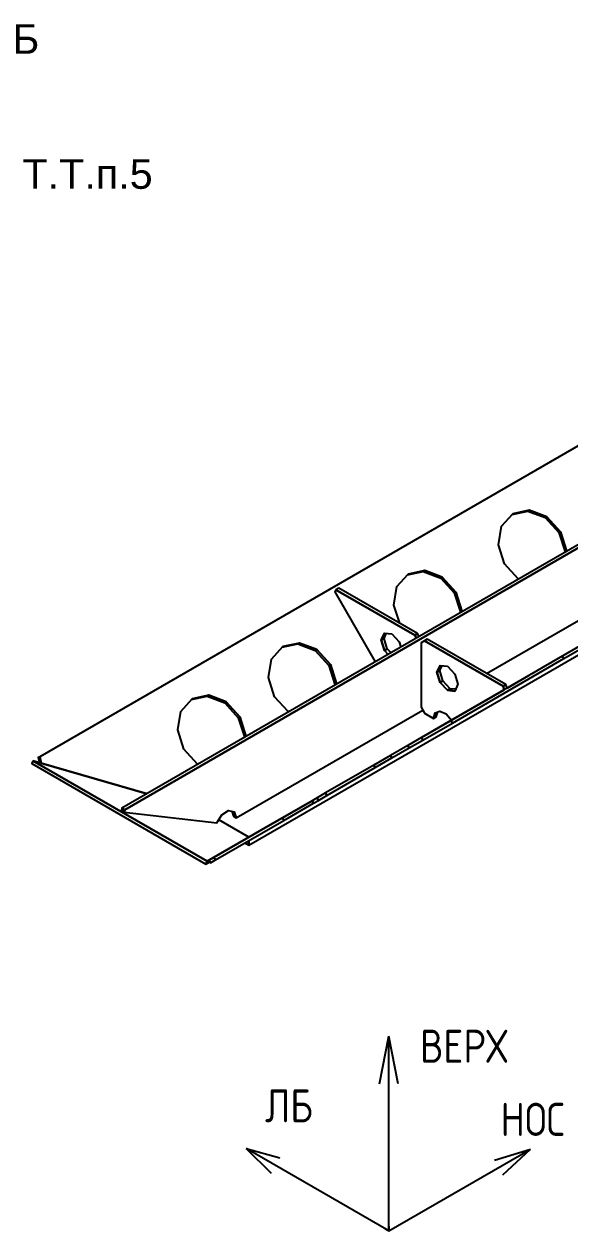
# Model space of a CAD drawing. Header units: millimetres. Extents: x -251843 to -243433, y -86292 to -80352.
# Drawn here: x -246823 to -246269, y -82824 to -81600 of the extents above; entities that cross this region are included whole.
import ezdxf
from ezdxf.enums import TextEntityAlignment as Align

# ---------------------------------------------------------------- set-up
doc = ezdxf.new("R2010")
doc.units = ezdxf.units.MM
for name, color, linetype in [('$posit', 7, 'Continuous'), ('Format', 7, 'Continuous'), ('pen_035', 1, 'Continuous')]:
    doc.layers.add(name, color=color, linetype=linetype)
doc.styles.add('3.5', font='txt.shx', dxfattribs={"height": 3.5})
doc.styles.add('style5', font='arial.ttf', dxfattribs={"height": 3})

msp = doc.modelspace()

# ---------------------------------------------------------------- linework, layer by layer
at = {"layer": '$posit', "color": 0, "linetype": 'Continuous'}
for p, q in [((-246462.1, -82674.4), (-246452.8, -82626.2)), ((-246452.8, -82823.7), (-246452.8, -82626.2)), ((-246443.4, -82674.4), (-246452.8, -82626.2)), ((-246452.8, -82823.7), (-246597.4, -82740.2)), ((-246597.4, -82740.2), (-246563.2, -82749.7)), ((-246597.4, -82740.2), (-246572, -82765.1)), ((-246452.8, -82823.7), (-246309.1, -82740.7)), ((-246345.7, -82752.1), (-246309.1, -82740.7)), ((-246337.2, -82766.8), (-246309.1, -82740.7))]:
    msp.add_line(p, q, dxfattribs=at)
at = {"layer": 'pen_035', "color": 0, "linetype": 'Continuous'}
for p, q in [((-246310.2, -82092.7), (-246327, -82096.2)), ((-246310.2, -82092.7), (-246327, -82096.2)), ((-246416.3, -82153.9), (-246433.1, -82157.4)), ((-246416.3, -82153.9), (-246433.1, -82157.4)), ((-246353.7, -82258.2), (-246176.5, -82155.9)), ((-246353.7, -82258.2), (-246176.5, -82155.9)), ((-246426.5, -82219.4), (-246424.7, -82222.5)), ((-246426.5, -82219.4), (-246424.7, -82222.5)), ((-246543.5, -82227.4), (-246560.4, -82230.9)), ((-246543.5, -82227.4), (-246560.4, -82230.9)), ((-246457.3, -82234.8), (-246453.3, -82239)), ((-246457.3, -82234.8), (-246453.3, -82239)), ((-246332.8, -82273.1), (-246310.7, -82260.3)), ((-246310.7, -82260.3), (-246332.8, -82273.1)), ((-246332.8, -82273.1), (-246310.7, -82260.3)), ((-246310.7, -82260.3), (-246332.8, -82273.1)), ((-246307.7, -82258.6), (-246307.7, -82258.6)), ((-246307.7, -82258.6), (-246307.7, -82258.6)), ((-246296.2, -82251.9), (-246296.2, -82251.9)), ((-246296.2, -82251.9), (-246296.2, -82251.9)), ((-246336.7, -82271.3), (-246335.7, -82274.7)), ((-246336.7, -82271.3), (-246335.7, -82274.7)), ((-246635.5, -82280.4), (-246652.3, -82284)), ((-246635.5, -82280.4), (-246652.3, -82284)), ((-246419.7, -82323.3), (-246335.7, -82274.7)), ((-246335.7, -82274.7), (-246419.7, -82323.3)), ((-246419.7, -82323.3), (-246335.7, -82274.7)), ((-246335.7, -82274.7), (-246419.7, -82323.3)), ((-246393.3, -82275.3), (-246385.8, -82276.1)), ((-246393.3, -82275.3), (-246385.8, -82276.1)), ((-246805.4, -82349.3), (-246814, -82346.8)), ((-246805.4, -82349.3), (-246814, -82346.8)), ((-246698, -82380.3), (-246805.4, -82349.3)), ((-246698, -82380.3), (-246805.4, -82349.3)), ((-246581.8, -82416.8), (-246530.6, -82387.3)), ((-246530.6, -82387.3), (-246581.8, -82416.8)), ((-246581.8, -82416.8), (-246530.6, -82387.3)), ((-246530.6, -82387.3), (-246581.8, -82416.8)), ((-246607.5, -82404.7), (-246609.7, -82398.6)), ((-246607.5, -82404.7), (-246609.7, -82398.6)), ((-246584.2, -82418.2), (-246584.2, -82418.2)), ((-246584.2, -82418.2), (-246584.2, -82418.2)), ((-246594.8, -82427.8), (-246594.8, -82432.5)), ((-246594.8, -82427.8), (-246594.8, -82432.5)), ((-246452.8, -82819), (-246452.8, -82823.7))]:
    msp.add_line(p, q, dxfattribs=at)
for points in [[(-245729.3, -81821, 0), (-245702.5, -81712.5, 0), (-245707.4, -81707.9, 0), (-246806.9, -82342.7, 0), (-246805.4, -82349.3, 0), (-246797.1, -82351.7, 0)], [(-245729.3, -81821, 0), (-245702.5, -81712.5, 0), (-245707.4, -81707.9, 0), (-246806.9, -82342.7, 0), (-246805.4, -82349.3, 0), (-246797.1, -82351.7, 0)], [(-246720.7, -82396.6, 0), (-245617.6, -81759.7, 0), (-245620.4, -81758.1, 0), (-246723.5, -82395, 0), (-246720.7, -82396.6, 0)], [(-246720.7, -82396.6, 0), (-245617.6, -81759.7, 0), (-245620.4, -81758.1, 0), (-246723.5, -82395, 0), (-246720.7, -82396.6, 0)], [(-245616.6, -81763.3, 0), (-245617.6, -81759.7, 0), (-246720.7, -82396.6, 0), (-246721.2, -82399, 0), (-246627.2, -82409.8, 0), (-246622.1, -82401.8, 0), (-246615.3, -82397.4, 0), (-246609.7, -82398.6, 0), (-246607.5, -82404.7, 0), (-246418.4, -82295.5, 0)], [(-245616.6, -81763.3, 0), (-245617.6, -81759.7, 0), (-246720.7, -82396.6, 0), (-246721.2, -82399, 0), (-246627.2, -82409.8, 0), (-246622.1, -82401.8, 0), (-246615.3, -82397.4, 0), (-246609.7, -82398.6, 0), (-246607.5, -82404.7, 0), (-246418.4, -82295.5, 0)], [(-246594.8, -82432.5, 0), (-245693.2, -81912, 0), (-245693.2, -81907.3, 0)], [(-246594.8, -82432.5, 0), (-245693.2, -81912, 0), (-245693.2, -81907.3, 0)], [(-246320.9, -82162.5, 0), (-246321.5, -82162.3, 0), (-246335.3, -82147.1, 0), (-246341.5, -82127.6, 0), (-246338.5, -82109, 0), (-246327, -82096.2, 0)], [(-246320.9, -82162.5, 0), (-246321.5, -82162.3, 0), (-246335.3, -82147.1, 0), (-246341.5, -82127.6, 0), (-246338.5, -82109, 0), (-246327, -82096.2, 0)], [(-246327.6, -82096.9, 0), (-246311.7, -82093.5, 0), (-246310.2, -82092.7, 0)], [(-246327.6, -82096.9, 0), (-246311.7, -82093.5, 0), (-246310.2, -82092.7, 0)], [(-246327, -82096.2, 0), (-246310.2, -82092.7, 0), (-246292.5, -82099.4, 0), (-246278.7, -82114.5, 0), (-246272.5, -82134, 0), (-246272.6, -82134.6, 0)], [(-246327, -82096.2, 0), (-246310.2, -82092.7, 0), (-246292.5, -82099.4, 0), (-246278.7, -82114.5, 0), (-246272.5, -82134, 0), (-246272.6, -82134.6, 0)], [(-246292.5, -82099.4, 0), (-246310.2, -82092.7, 0), (-246311.7, -82093.5, 0), (-246294, -82100.2, 0), (-246292.5, -82099.4, 0)], [(-246292.5, -82099.4, 0), (-246310.2, -82092.7, 0), (-246311.7, -82093.5, 0), (-246294, -82100.2, 0), (-246292.5, -82099.4, 0)], [(-246278.7, -82114.5, 0), (-246292.5, -82099.4, 0), (-246294, -82100.2, 0), (-246280.2, -82115.4, 0), (-246278.7, -82114.5, 0)], [(-246278.7, -82114.5, 0), (-246292.5, -82099.4, 0), (-246294, -82100.2, 0), (-246280.2, -82115.4, 0), (-246278.7, -82114.5, 0)], [(-246272.5, -82134, 0), (-246278.7, -82114.5, 0), (-246280.2, -82115.4, 0), (-246274, -82134.9, 0), (-246272.5, -82134, 0)], [(-246272.5, -82134, 0), (-246278.7, -82114.5, 0), (-246280.2, -82115.4, 0), (-246274, -82134.9, 0), (-246272.5, -82134, 0)], [(-246272.6, -82134.6, 0), (-246272.5, -82134, 0), (-246274, -82134.9, 0), (-246274.1, -82135.5, 0)], [(-246272.6, -82134.6, 0), (-246272.5, -82134, 0), (-246274, -82134.9, 0), (-246274.1, -82135.5, 0)], [(-246441.7, -82207.4, 0), (-246447.6, -82188.9, 0), (-246444.5, -82170.2, 0), (-246433.1, -82157.4, 0)], [(-246441.7, -82207.4, 0), (-246447.6, -82188.9, 0), (-246444.5, -82170.2, 0), (-246433.1, -82157.4, 0)], [(-246433.7, -82158.1, 0), (-246417.8, -82154.8, 0), (-246416.3, -82153.9, 0)], [(-246433.7, -82158.1, 0), (-246417.8, -82154.8, 0), (-246416.3, -82153.9, 0)], [(-246433.1, -82157.4, 0), (-246416.3, -82153.9, 0), (-246398.6, -82160.6, 0), (-246384.8, -82175.7, 0), (-246378.6, -82195.2, 0), (-246378.7, -82195.9, 0)], [(-246433.1, -82157.4, 0), (-246416.3, -82153.9, 0), (-246398.6, -82160.6, 0), (-246384.8, -82175.7, 0), (-246378.6, -82195.2, 0), (-246378.7, -82195.9, 0)], [(-246398.6, -82160.6, 0), (-246416.3, -82153.9, 0), (-246417.8, -82154.8, 0), (-246400.1, -82161.5, 0), (-246398.6, -82160.6, 0)], [(-246398.6, -82160.6, 0), (-246416.3, -82153.9, 0), (-246417.8, -82154.8, 0), (-246400.1, -82161.5, 0), (-246398.6, -82160.6, 0)], [(-246384.8, -82175.7, 0), (-246398.6, -82160.6, 0), (-246400.1, -82161.5, 0), (-246386.3, -82176.6, 0), (-246384.8, -82175.7, 0)], [(-246384.8, -82175.7, 0), (-246398.6, -82160.6, 0), (-246400.1, -82161.5, 0), (-246386.3, -82176.6, 0), (-246384.8, -82175.7, 0)], [(-246424.7, -82222.5, 0), (-246426.5, -82219.4, 0), (-246506.4, -82173.3, 0), (-246507.4, -82175.6, 0), (-246466.5, -82246.6, 0)], [(-246424.7, -82222.5, 0), (-246426.5, -82219.4, 0), (-246506.4, -82173.3, 0), (-246507.4, -82175.6, 0), (-246466.5, -82246.6, 0)], [(-246506.4, -82173.3, 0), (-246426.5, -82219.4, 0), (-246423.7, -82217.8, 0), (-246503.6, -82171.6, 0), (-246506.4, -82173.3, 0)], [(-246506.4, -82173.3, 0), (-246426.5, -82219.4, 0), (-246423.7, -82217.8, 0), (-246503.6, -82171.6, 0), (-246506.4, -82173.3, 0)], [(-246378.6, -82195.2, 0), (-246384.8, -82175.7, 0), (-246386.3, -82176.6, 0), (-246380.1, -82196.1, 0), (-246378.6, -82195.2, 0)], [(-246378.6, -82195.2, 0), (-246384.8, -82175.7, 0), (-246386.3, -82176.6, 0), (-246380.1, -82196.1, 0), (-246378.6, -82195.2, 0)], [(-246378.7, -82195.9, 0), (-246378.6, -82195.2, 0), (-246380.1, -82196.1, 0), (-246380.2, -82196.7, 0)], [(-246378.7, -82195.9, 0), (-246378.6, -82195.2, 0), (-246380.1, -82196.1, 0), (-246380.2, -82196.7, 0)], [(-246275.1, -82243.2, 0), (-246222.6, -82212.9, 0), (-246224.1, -82210.3, 0), (-246296.2, -82251.9, 0)], [(-246275.1, -82243.2, 0), (-246222.6, -82212.9, 0), (-246224.1, -82210.3, 0), (-246296.2, -82251.9, 0)], [(-246453.3, -82239, 0), (-246457.3, -82234.8, 0), (-246460.4, -82224.3, 0), (-246457.3, -82217.4, 0), (-246449.8, -82218.2, 0)], [(-246457.3, -82217.4, 0), (-246460.4, -82224.3, 0), (-246457.6, -82222.7, 0), (-246455.3, -82217.6, 0)], [(-246453.3, -82239, 0), (-246457.3, -82234.8, 0), (-246460.4, -82224.3, 0), (-246457.3, -82217.4, 0), (-246449.8, -82218.2, 0)], [(-246457.3, -82217.4, 0), (-246460.4, -82224.3, 0), (-246457.6, -82222.7, 0), (-246455.3, -82217.6, 0)], [(-246460.4, -82224.3, 0), (-246457.3, -82234.8, 0), (-246454.5, -82233.1, 0), (-246457.6, -82222.7, 0), (-246460.4, -82224.3, 0)], [(-246460.4, -82224.3, 0), (-246457.3, -82234.8, 0), (-246454.5, -82233.1, 0), (-246457.6, -82222.7, 0), (-246460.4, -82224.3, 0)], [(-246449.8, -82218.2, 0), (-246442.3, -82226.1, 0), (-246440.7, -82231.7, 0)], [(-246449.8, -82218.2, 0), (-246442.3, -82226.1, 0), (-246440.7, -82231.7, 0)], [(-246421.9, -82220.8, 0), (-246423.7, -82217.8, 0), (-246426.5, -82219.4, 0)], [(-246421.9, -82220.8, 0), (-246423.7, -82217.8, 0), (-246426.5, -82219.4, 0)], [(-246416.6, -82225.1, 0), (-246336.7, -82271.3, 0), (-246333.9, -82269.6, 0), (-246413.8, -82223.5, 0), (-246416.6, -82225.1, 0)], [(-246416.6, -82225.1, 0), (-246336.7, -82271.3, 0), (-246333.9, -82269.6, 0), (-246413.8, -82223.5, 0), (-246416.6, -82225.1, 0)], [(-246554.2, -82297.2, 0), (-246554.8, -82297, 0), (-246568.6, -82281.9, 0), (-246574.8, -82262.4, 0), (-246571.8, -82243.7, 0), (-246560.4, -82230.9, 0)], [(-246554.2, -82297.2, 0), (-246554.8, -82297, 0), (-246568.6, -82281.9, 0), (-246574.8, -82262.4, 0), (-246571.8, -82243.7, 0), (-246560.4, -82230.9, 0)], [(-246561, -82231.6, 0), (-246545, -82228.2, 0), (-246543.5, -82227.4, 0)], [(-246561, -82231.6, 0), (-246545, -82228.2, 0), (-246543.5, -82227.4, 0)], [(-246560.4, -82230.9, 0), (-246543.5, -82227.4, 0), (-246525.9, -82234.1, 0), (-246512.1, -82249.2, 0), (-246505.9, -82268.7, 0), (-246506, -82269.4, 0)], [(-246560.4, -82230.9, 0), (-246543.5, -82227.4, 0), (-246525.9, -82234.1, 0), (-246512.1, -82249.2, 0), (-246505.9, -82268.7, 0), (-246506, -82269.4, 0)], [(-246525.9, -82234.1, 0), (-246543.5, -82227.4, 0), (-246545, -82228.2, 0), (-246527.4, -82234.9, 0), (-246525.9, -82234.1, 0)], [(-246525.9, -82234.1, 0), (-246543.5, -82227.4, 0), (-246545, -82228.2, 0), (-246527.4, -82234.9, 0), (-246525.9, -82234.1, 0)], [(-246512.1, -82249.2, 0), (-246525.9, -82234.1, 0), (-246527.4, -82234.9, 0), (-246513.6, -82250.1, 0), (-246512.1, -82249.2, 0)], [(-246512.1, -82249.2, 0), (-246525.9, -82234.1, 0), (-246527.4, -82234.9, 0), (-246513.6, -82250.1, 0), (-246512.1, -82249.2, 0)], [(-246450.5, -82237.3, 0), (-246454.5, -82233.1, 0), (-246457.3, -82234.8, 0)], [(-246450.5, -82237.3, 0), (-246454.5, -82233.1, 0), (-246457.3, -82234.8, 0)], [(-246335.7, -82274.7, 0), (-246336.7, -82271.3, 0), (-246416.6, -82225.1, 0), (-246420.1, -82227.2, 0), (-246420.1, -82292.5, 0), (-246416.6, -82298.6, 0), (-246407.4, -82303.9, 0), (-246405.6, -82298.1, 0), (-246400.9, -82296.4, 0), (-246394.7, -82299.2, 0), (-246389.3, -82305.7, 0), (-246335.7, -82274.7, 0)], [(-246335.7, -82274.7, 0), (-246336.7, -82271.3, 0), (-246416.6, -82225.1, 0), (-246420.1, -82227.2, 0), (-246420.1, -82292.5, 0), (-246416.6, -82298.6, 0), (-246407.4, -82303.9, 0), (-246405.6, -82298.1, 0), (-246400.9, -82296.4, 0), (-246394.7, -82299.2, 0), (-246389.3, -82305.7, 0), (-246335.7, -82274.7, 0)], [(-246505.9, -82268.7, 0), (-246512.1, -82249.2, 0), (-246513.6, -82250.1, 0), (-246507.4, -82269.6, 0), (-246505.9, -82268.7, 0)], [(-246505.9, -82268.7, 0), (-246512.1, -82249.2, 0), (-246513.6, -82250.1, 0), (-246507.4, -82269.6, 0), (-246505.9, -82268.7, 0)], [(-246389.7, -82306, 0), (-246388.2, -82308.6, 0), (-246275.1, -82243.2, 0), (-246276.6, -82240.6, 0), (-246389.7, -82306, 0)], [(-246389.7, -82306, 0), (-246388.2, -82308.6, 0), (-246275.1, -82243.2, 0), (-246276.6, -82240.6, 0), (-246389.7, -82306, 0)], [(-246393.3, -82250.8, 0), (-246385.8, -82258.8, 0), (-246382.7, -82269.2, 0), (-246385.8, -82276.1, 0), (-246393.3, -82275.3, 0), (-246400.8, -82267.4, 0), (-246403.9, -82257, 0), (-246400.8, -82250.1, 0), (-246393.3, -82250.8, 0)], [(-246400.8, -82250.1, 0), (-246403.9, -82257, 0), (-246401.1, -82255.3, 0), (-246398.8, -82250.3, 0)], [(-246393.3, -82250.8, 0), (-246385.8, -82258.8, 0), (-246382.7, -82269.2, 0), (-246385.8, -82276.1, 0), (-246393.3, -82275.3, 0), (-246400.8, -82267.4, 0), (-246403.9, -82257, 0), (-246400.8, -82250.1, 0), (-246393.3, -82250.8, 0)], [(-246400.8, -82250.1, 0), (-246403.9, -82257, 0), (-246401.1, -82255.3, 0), (-246398.8, -82250.3, 0)], [(-246403.9, -82257, 0), (-246400.8, -82267.4, 0), (-246397.9, -82265.8, 0), (-246401.1, -82255.3, 0), (-246403.9, -82257, 0)], [(-246403.9, -82257, 0), (-246400.8, -82267.4, 0), (-246397.9, -82265.8, 0), (-246401.1, -82255.3, 0), (-246403.9, -82257, 0)], [(-246307.7, -82258.6, 0), (-246307.7, -82258.6, 0), (-246310.7, -82260.3, 0)], [(-246307.7, -82258.6, 0), (-246307.7, -82258.6, 0), (-246310.7, -82260.3, 0)], [(-246296.2, -82251.9, 0), (-246296.2, -82251.9, 0), (-246307.7, -82258.6, 0)], [(-246296.2, -82251.9, 0), (-246296.2, -82251.9, 0), (-246307.7, -82258.6, 0)], [(-246506, -82269.4, 0), (-246505.9, -82268.7, 0), (-246507.4, -82269.6, 0), (-246507.5, -82270.2, 0)], [(-246506, -82269.4, 0), (-246505.9, -82268.7, 0), (-246507.4, -82269.6, 0), (-246507.5, -82270.2, 0)], [(-246400.8, -82267.4, 0), (-246393.3, -82275.3, 0), (-246390.4, -82273.7, 0), (-246397.9, -82265.8, 0), (-246400.8, -82267.4, 0)], [(-246400.8, -82267.4, 0), (-246393.3, -82275.3, 0), (-246390.4, -82273.7, 0), (-246397.9, -82265.8, 0), (-246400.8, -82267.4, 0)], [(-246384.9, -82274.2, 0), (-246390.4, -82273.7, 0), (-246393.3, -82275.3, 0)], [(-246384.9, -82274.2, 0), (-246390.4, -82273.7, 0), (-246393.3, -82275.3, 0)], [(-246332.8, -82273.1, 0), (-246333.9, -82269.6, 0), (-246336.7, -82271.3, 0)], [(-246332.8, -82273.1, 0), (-246333.9, -82269.6, 0), (-246336.7, -82271.3, 0)], [(-246646.2, -82350.3, 0), (-246646.8, -82350.1, 0), (-246660.6, -82334.9, 0), (-246666.8, -82315.4, 0), (-246663.7, -82296.8, 0), (-246652.3, -82284, 0)], [(-246646.2, -82350.3, 0), (-246646.8, -82350.1, 0), (-246660.6, -82334.9, 0), (-246666.8, -82315.4, 0), (-246663.7, -82296.8, 0), (-246652.3, -82284, 0)], [(-246652.9, -82284.6, 0), (-246637, -82281.3, 0), (-246635.5, -82280.4, 0)], [(-246652.9, -82284.6, 0), (-246637, -82281.3, 0), (-246635.5, -82280.4, 0)], [(-246652.3, -82284, 0), (-246635.5, -82280.4, 0), (-246617.8, -82287.1, 0), (-246604, -82302.3, 0), (-246597.8, -82321.8, 0), (-246597.9, -82322.4, 0)], [(-246652.3, -82284, 0), (-246635.5, -82280.4, 0), (-246617.8, -82287.1, 0), (-246604, -82302.3, 0), (-246597.8, -82321.8, 0), (-246597.9, -82322.4, 0)], [(-246617.8, -82287.1, 0), (-246635.5, -82280.4, 0), (-246637, -82281.3, 0), (-246619.3, -82288, 0), (-246617.8, -82287.1, 0)], [(-246617.8, -82287.1, 0), (-246635.5, -82280.4, 0), (-246637, -82281.3, 0), (-246619.3, -82288, 0), (-246617.8, -82287.1, 0)], [(-246604, -82302.3, 0), (-246617.8, -82287.1, 0), (-246619.3, -82288, 0), (-246605.5, -82303.1, 0), (-246604, -82302.3, 0)], [(-246604, -82302.3, 0), (-246617.8, -82287.1, 0), (-246619.3, -82288, 0), (-246605.5, -82303.1, 0), (-246604, -82302.3, 0)], [(-246405.6, -82298.1, 0), (-246407.4, -82303.9, 0), (-246404.6, -82302.3, 0), (-246403, -82297.2, 0)], [(-246405.6, -82298.1, 0), (-246407.4, -82303.9, 0), (-246404.6, -82302.3, 0), (-246403, -82297.2, 0)], [(-246597.8, -82321.8, 0), (-246604, -82302.3, 0), (-246605.5, -82303.1, 0), (-246599.3, -82322.7, 0), (-246597.8, -82321.8, 0)], [(-246597.8, -82321.8, 0), (-246604, -82302.3, 0), (-246605.5, -82303.1, 0), (-246599.3, -82322.7, 0), (-246597.8, -82321.8, 0)], [(-246419.7, -82323.3, 0), (-246418.2, -82325.9, 0), (-246388.2, -82308.6, 0), (-246389.7, -82306, 0), (-246419.7, -82323.3, 0)], [(-246419.7, -82323.3, 0), (-246418.2, -82325.9, 0), (-246388.2, -82308.6, 0), (-246389.7, -82306, 0), (-246419.7, -82323.3, 0)], [(-246597.9, -82322.4, 0), (-246597.8, -82321.8, 0), (-246599.3, -82322.7, 0), (-246599.4, -82323.3, 0)], [(-246597.9, -82322.4, 0), (-246597.8, -82321.8, 0), (-246599.3, -82322.7, 0), (-246599.4, -82323.3, 0)], [(-246451.2, -82341.4, 0), (-246449.7, -82344, 0), (-246432, -82333.8, 0), (-246433.5, -82331.2, 0), (-246451.2, -82341.4, 0)], [(-246451.2, -82341.4, 0), (-246449.7, -82344, 0), (-246432, -82333.8, 0), (-246433.5, -82331.2, 0), (-246451.2, -82341.4, 0)], [(-246433.5, -82331.2, 0), (-246432, -82333.8, 0), (-246418.2, -82325.9, 0), (-246419.7, -82323.3, 0), (-246433.5, -82331.2, 0)], [(-246433.5, -82331.2, 0), (-246432, -82333.8, 0), (-246418.2, -82325.9, 0), (-246419.7, -82323.3, 0), (-246433.5, -82331.2, 0)], [(-246814, -82346.8, 0), (-246815.1, -82349.5, 0), (-246638.3, -82451.6, 0), (-246637.2, -82448.8, 0), (-246814, -82346.8, 0)], [(-246814, -82346.8, 0), (-246815.1, -82349.5, 0), (-246638.3, -82451.6, 0), (-246637.2, -82448.8, 0), (-246814, -82346.8, 0)], [(-246814, -82346.8, 0), (-246637.2, -82448.8, 0), (-246594.8, -82424.3, 0), (-246625.3, -82406.8, 0)], [(-246814, -82346.8, 0), (-246637.2, -82448.8, 0), (-246594.8, -82424.3, 0), (-246625.3, -82406.8, 0)], [(-246805.4, -82349.3, 0), (-246806.9, -82342.7, 0), (-246808.4, -82343.6, 0), (-246807.2, -82348.7, 0)], [(-246805.4, -82349.3, 0), (-246806.9, -82342.7, 0), (-246808.4, -82343.6, 0), (-246807.2, -82348.7, 0)], [(-246468, -82351.2, 0), (-246466.5, -82353.7, 0), (-246449.7, -82344, 0), (-246451.2, -82341.4, 0), (-246468, -82351.2, 0)], [(-246468, -82351.2, 0), (-246466.5, -82353.7, 0), (-246449.7, -82344, 0), (-246451.2, -82341.4, 0), (-246468, -82351.2, 0)], [(-246805.4, -82349.3, 0), (-246805.4, -82349.3, 0), (-246698, -82380.3, 0)], [(-246805.4, -82349.3, 0), (-246805.4, -82349.3, 0), (-246698, -82380.3, 0)], [(-246517, -82379.4, 0), (-246515.5, -82382, 0), (-246466.5, -82353.7, 0), (-246468, -82351.2, 0), (-246517, -82379.4, 0)], [(-246517, -82379.4, 0), (-246515.5, -82382, 0), (-246466.5, -82353.7, 0), (-246468, -82351.2, 0), (-246517, -82379.4, 0)], [(-246525.5, -82384.4, 0), (-246524, -82387, 0), (-246515.5, -82382, 0), (-246517, -82379.4, 0), (-246525.5, -82384.4, 0)], [(-246525.5, -82384.4, 0), (-246524, -82387, 0), (-246515.5, -82382, 0), (-246517, -82379.4, 0), (-246525.5, -82384.4, 0)], [(-246721.2, -82399, 0), (-246720.7, -82396.6, 0), (-246723.5, -82395, 0), (-246724, -82397.3, 0), (-246721.2, -82399, 0)], [(-246721.2, -82399, 0), (-246720.7, -82396.6, 0), (-246723.5, -82395, 0), (-246724, -82397.3, 0), (-246721.2, -82399, 0)], [(-246560.7, -82404.7, 0), (-246559.2, -82407.3, 0), (-246529.1, -82389.9, 0), (-246530.6, -82387.3, 0), (-246560.7, -82404.7, 0)], [(-246560.7, -82404.7, 0), (-246559.2, -82407.3, 0), (-246529.1, -82389.9, 0), (-246530.6, -82387.3, 0), (-246560.7, -82404.7, 0)], [(-246530.6, -82387.3, 0), (-246529.1, -82389.9, 0), (-246524, -82387, 0), (-246525.5, -82384.4, 0), (-246530.6, -82387.3, 0)], [(-246530.6, -82387.3, 0), (-246529.1, -82389.9, 0), (-246524, -82387, 0), (-246525.5, -82384.4, 0), (-246530.6, -82387.3, 0)], [(-246630.2, -82444.8, 0), (-246628.7, -82447.4, 0), (-246559.2, -82407.3, 0), (-246560.7, -82404.7, 0), (-246630.2, -82444.8, 0)], [(-246630.2, -82444.8, 0), (-246628.7, -82447.4, 0), (-246559.2, -82407.3, 0), (-246560.7, -82404.7, 0), (-246630.2, -82444.8, 0)], [(-246612.1, -82398.1, 0), (-246610.4, -82403.1, 0), (-246607.5, -82404.7, 0)], [(-246612.1, -82398.1, 0), (-246610.4, -82403.1, 0), (-246607.5, -82404.7, 0)], [(-246594.8, -82424.3, 0), (-246594.8, -82424.3, 0), (-246584.2, -82418.2, 0)], [(-246584.2, -82418.2, 0), (-246594.8, -82424.3, 0), (-246594.8, -82424.3, 0)], [(-246594.8, -82424.3, 0), (-246594.8, -82424.3, 0), (-246584.2, -82418.2, 0)], [(-246584.2, -82418.2, 0), (-246594.8, -82424.3, 0), (-246594.8, -82424.3, 0)], [(-246581.8, -82416.8, 0), (-246581.8, -82416.8, 0), (-246584.2, -82418.2, 0)], [(-246581.8, -82416.8, 0), (-246581.8, -82416.8, 0), (-246584.2, -82418.2, 0)], [(-246594.8, -82424.3, 0), (-246594.8, -82424.3, 0), (-246637.2, -82448.8, 0)], [(-246594.8, -82424.3, 0), (-246594.8, -82424.3, 0), (-246637.2, -82448.8, 0)], [(-246598.9, -82430.2, 0), (-246594.8, -82432.5, 0), (-246594.8, -82427.8, 0)], [(-246598.9, -82430.2, 0), (-246594.8, -82432.5, 0), (-246594.8, -82427.8, 0)], [(-246594.8, -82424.3, 0), (-246594.8, -82424.3, 0), (-246594.8, -82424.3, 0)], [(-246594.8, -82424.3, 0), (-246594.8, -82424.3, 0), (-246594.8, -82424.3, 0)], [(-246635.1, -82447.6, 0), (-246633.6, -82450.2, 0), (-246628.7, -82447.4, 0), (-246630.2, -82444.8, 0), (-246635.1, -82447.6, 0)], [(-246635.1, -82447.6, 0), (-246633.6, -82450.2, 0), (-246628.7, -82447.4, 0), (-246630.2, -82444.8, 0), (-246635.1, -82447.6, 0)], [(-246637.2, -82448.8, 0), (-246638.3, -82451.6, 0), (-246634.2, -82449.2, 0)], [(-246637.2, -82448.8, 0), (-246638.3, -82451.6, 0), (-246634.2, -82449.2, 0)], [(-246456.8, -82821.3, 0), (-246452.8, -82823.7, 0), (-246452.8, -82819, 0)]]:
    msp.add_polyline3d(points, dxfattribs=at)

# ---------------------------------------------------------------- texts
at = {"layer": 'Format', "color": 0, "style": '3.5', "width": 0.8}
for s, p in [('ВЕРХ', (-246421, -82653.2)), ('ЛБ', (-246578.3, -82713.6)), ('НОС', (-246339.4, -82727.4))]:
    msp.add_text(s, height=33.6, dxfattribs=at).set_placement(p)
at = {"layer": 'pen_035', "color": 0, "linetype": 'Continuous', "style": 'style5'}
msp.add_text('Пр.Б', height=30, dxfattribs=at).set_placement((-246853.6, -81599.6), align=Align.TOP_CENTER)
msp.add_text('см. Т.Т.п.5', height=30, dxfattribs=at).set_placement((-246897.5, -81775.6), align=Align.BOTTOM_LEFT)

doc.saveas('drawing.dxf')
